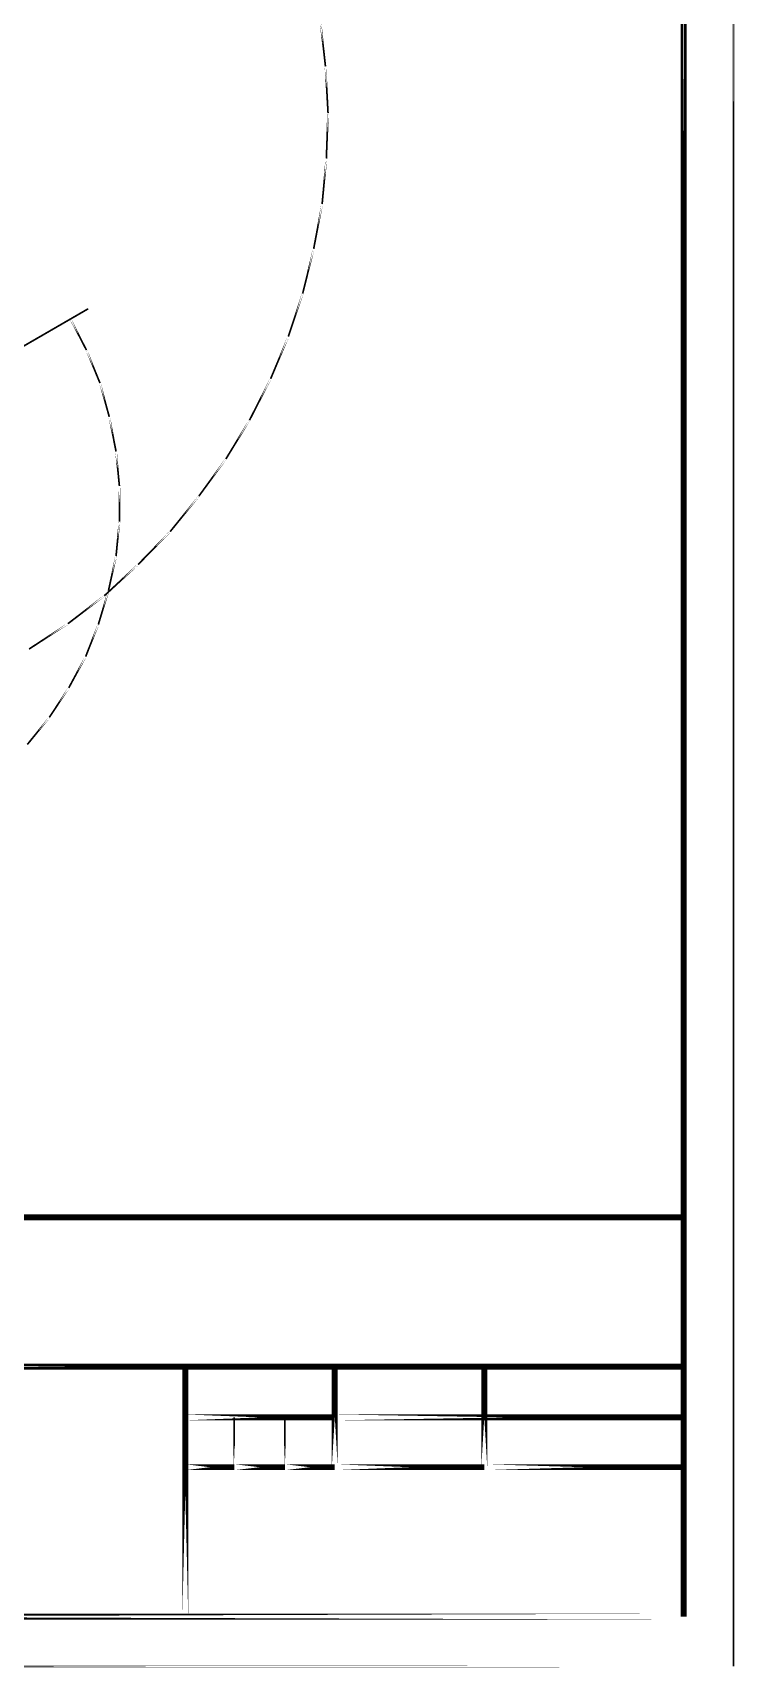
# Model space of a CAD drawing. Extents: x 0 to 359, y 1 to 652.
# Drawn here: x 140.2 to 210.6, y 0.5 to 164.4 of the extents above; entities that cross this region are included whole.
import ezdxf

# ---------------------------------------------------------------- set-up
doc = ezdxf.new("R2010")
doc.units = 0
doc.layers.add('C00-00-00-BLACK', color=7, linetype='CONTINUOUS')

msp = doc.modelspace()

# ---------------------------------------------------------------- linework, layer by layer
at = {"layer": 'C00-00-00-BLACK'}
for points, const_width in [([(210.482, 297.604), (210.482, 0.5926), (210.482, 297.604)], 0.1693), ([(205.486, 292.608), (205.486, 5.5879), (205.486, 292.608)], 0.5927), ([(169.08, 165.523), (169.587, 161.036), (169.08, 165.523)], 0.1693), ([(169.587, 161.036), (169.842, 156.38), (169.587, 161.036)], 0.1693), ([(169.842, 156.38), (169.672, 151.807), (169.842, 156.38)], 0.1693), ([(169.672, 151.807), (169.249, 147.235), (169.672, 151.807)], 0.1693), ([(169.249, 147.235), (168.402, 142.748), (169.249, 147.235)], 0.1693), ([(168.402, 142.748), (167.301, 138.261), (168.402, 142.748)], 0.1693), ([(167.301, 138.261), (165.862, 133.943), (167.301, 138.261)], 0.1693), ([(125.306, 124.883), (145.796, 136.737), (125.306, 124.883)], 0.1693), ([(144.017, 135.72), (145.627, 132.588), (144.017, 135.72)], 0.1693), ([(165.862, 133.943), (164.084, 129.709), (165.862, 133.943)], 0.1693), ([(145.627, 132.588), (146.982, 129.286), (145.627, 132.588)], 0.1693), ([(164.084, 129.709), (161.968, 125.561), (164.084, 129.709)], 0.1693), ([(146.982, 129.286), (147.913, 125.899), (146.982, 129.286)], 0.1693), ([(147.913, 125.899), (148.59, 122.428), (147.913, 125.899)], 0.1693), ([(161.968, 125.561), (159.596, 121.666), (161.968, 125.561)], 0.1693), ([(148.59, 122.428), (148.929, 118.956), (148.59, 122.428)], 0.1693), ([(159.596, 121.666), (156.887, 117.941), (159.596, 121.666)], 0.1693), ([(148.929, 118.956), (148.929, 115.401), (148.929, 118.956)], 0.1693), ([(156.887, 117.941), (154.008, 114.384), (156.887, 117.941)], 0.1693), ([(148.929, 115.401), (148.59, 111.93), (148.929, 115.401)], 0.1693), ([(154.008, 114.384), (150.792, 111.082), (154.008, 114.384)], 0.1693), ([(148.59, 111.93), (147.828, 108.458), (148.59, 111.93)], 0.1693), ([(150.792, 111.082), (147.405, 107.95), (150.792, 111.082)], 0.1693), ([(147.828, 108.458), (146.812, 105.071), (147.828, 108.458)], 0.1693), ([(147.405, 107.95), (143.764, 105.155), (147.405, 107.95)], 0.1693), ([(143.764, 105.155), (139.869, 102.616), (143.764, 105.155)], 0.1693), ([(146.812, 105.071), (145.542, 101.854), (146.812, 105.071)], 0.1693), ([(145.542, 101.854), (143.849, 98.7213), (145.542, 101.854)], 0.1693), ([(143.849, 98.7213), (141.901, 95.7584), (143.849, 98.7213)], 0.1693), ([(141.901, 95.7584), (139.7, 93.0494), (141.901, 95.7584)], 0.1693), ([(20.4887, 45.635), (205.486, 45.635), (20.4887, 45.635)], 0.5927), ([(85.5126, 30.6489), (205.486, 30.6489), (85.5126, 30.6489)], 0.5927), ([(155.532, 5.5879), (155.532, 30.6489), (155.532, 5.5879)], 0.5927), ([(170.518, 20.5741), (170.518, 30.6489), (170.518, 20.5741)], 0.5927), ([(185.505, 20.5741), (185.505, 30.6489), (185.505, 20.5741)], 0.5927), ([(155.532, 25.5695), (170.518, 25.5695), (155.532, 25.5695)], 0.5927), ([(160.444, 20.5741), (160.444, 25.5695), (160.444, 20.5741)], 0.1693), ([(165.523, 20.5741), (165.523, 25.5695), (165.523, 20.5741)], 0.1693), ([(170.518, 25.5695), (205.486, 25.5695), (170.518, 25.5695)], 0.5927), ([(155.532, 20.5741), (160.444, 20.5741), (155.532, 20.5741)], 0.5927), ([(160.444, 20.5741), (165.523, 20.5741), (160.444, 20.5741)], 0.5927), ([(165.523, 20.5741), (170.518, 20.5741), (165.523, 20.5741)], 0.5927), ([(170.518, 20.5741), (185.505, 20.5741), (170.518, 20.5741)], 0.5927), ([(185.505, 20.5741), (205.486, 20.5741), (185.505, 20.5741)], 0.5927), ([(205.486, 5.5879), (20.4887, 5.5879), (205.486, 5.5879)], 0.5927), ([(210.482, 0.5926), (0.5085, 0.5926), (210.482, 0.5926)], 0.1693)]:
    msp.add_lwpolyline(points, close=True, dxfattribs=dict(at, const_width=const_width))

doc.saveas('drawing.dxf')
